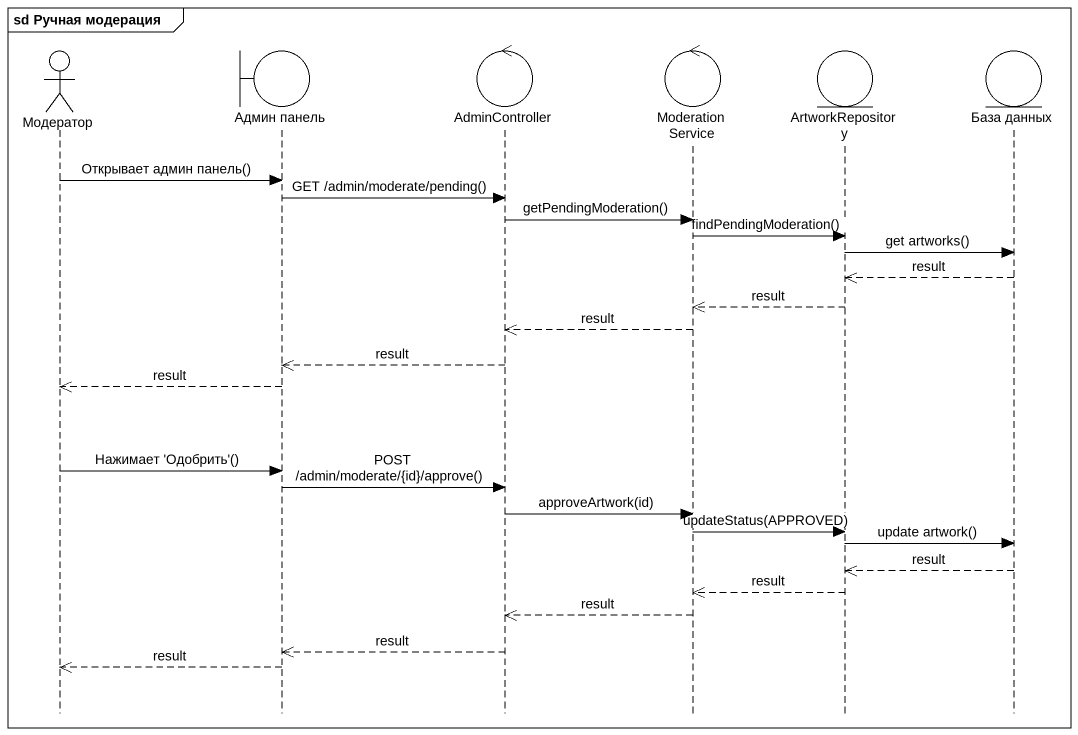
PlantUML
@startuml
mainframe sd Ручная модерация
hide footbox
actor Модератор
boundary "Админ панель" as Админ_панель
control AdminController
control ModerationService
entity ArtworkRepository
entity "База данных" as База_данных

Модератор -> Админ_панель : Открывает админ панель()
Админ_панель -> AdminController : GET /admin/moderate/pending()
AdminController -> ModerationService : getPendingModeration()
ModerationService -> ArtworkRepository : findPendingModeration()
ArtworkRepository -> База_данных : get artworks()
База_данных -->> ArtworkRepository : result
ArtworkRepository -->> ModerationService : result
ModerationService -->> AdminController : result
AdminController -->> Админ_панель : result
Админ_панель -->> Модератор : result
Модератор -> Админ_панель : Нажимает 'Одобрить'()
Админ_панель -> AdminController : POST /admin/moderate/{id}/approve()
AdminController -> ModerationService : approveArtwork(id)
ModerationService -> ArtworkRepository : updateStatus(APPROVED)
ArtworkRepository -> База_данных : update artwork()
База_данных -->> ArtworkRepository : result
ArtworkRepository -->> ModerationService : result
ModerationService -->> AdminController : result
AdminController -->> Админ_панель : result
Админ_панель -->> Модератор : result
@enduml
